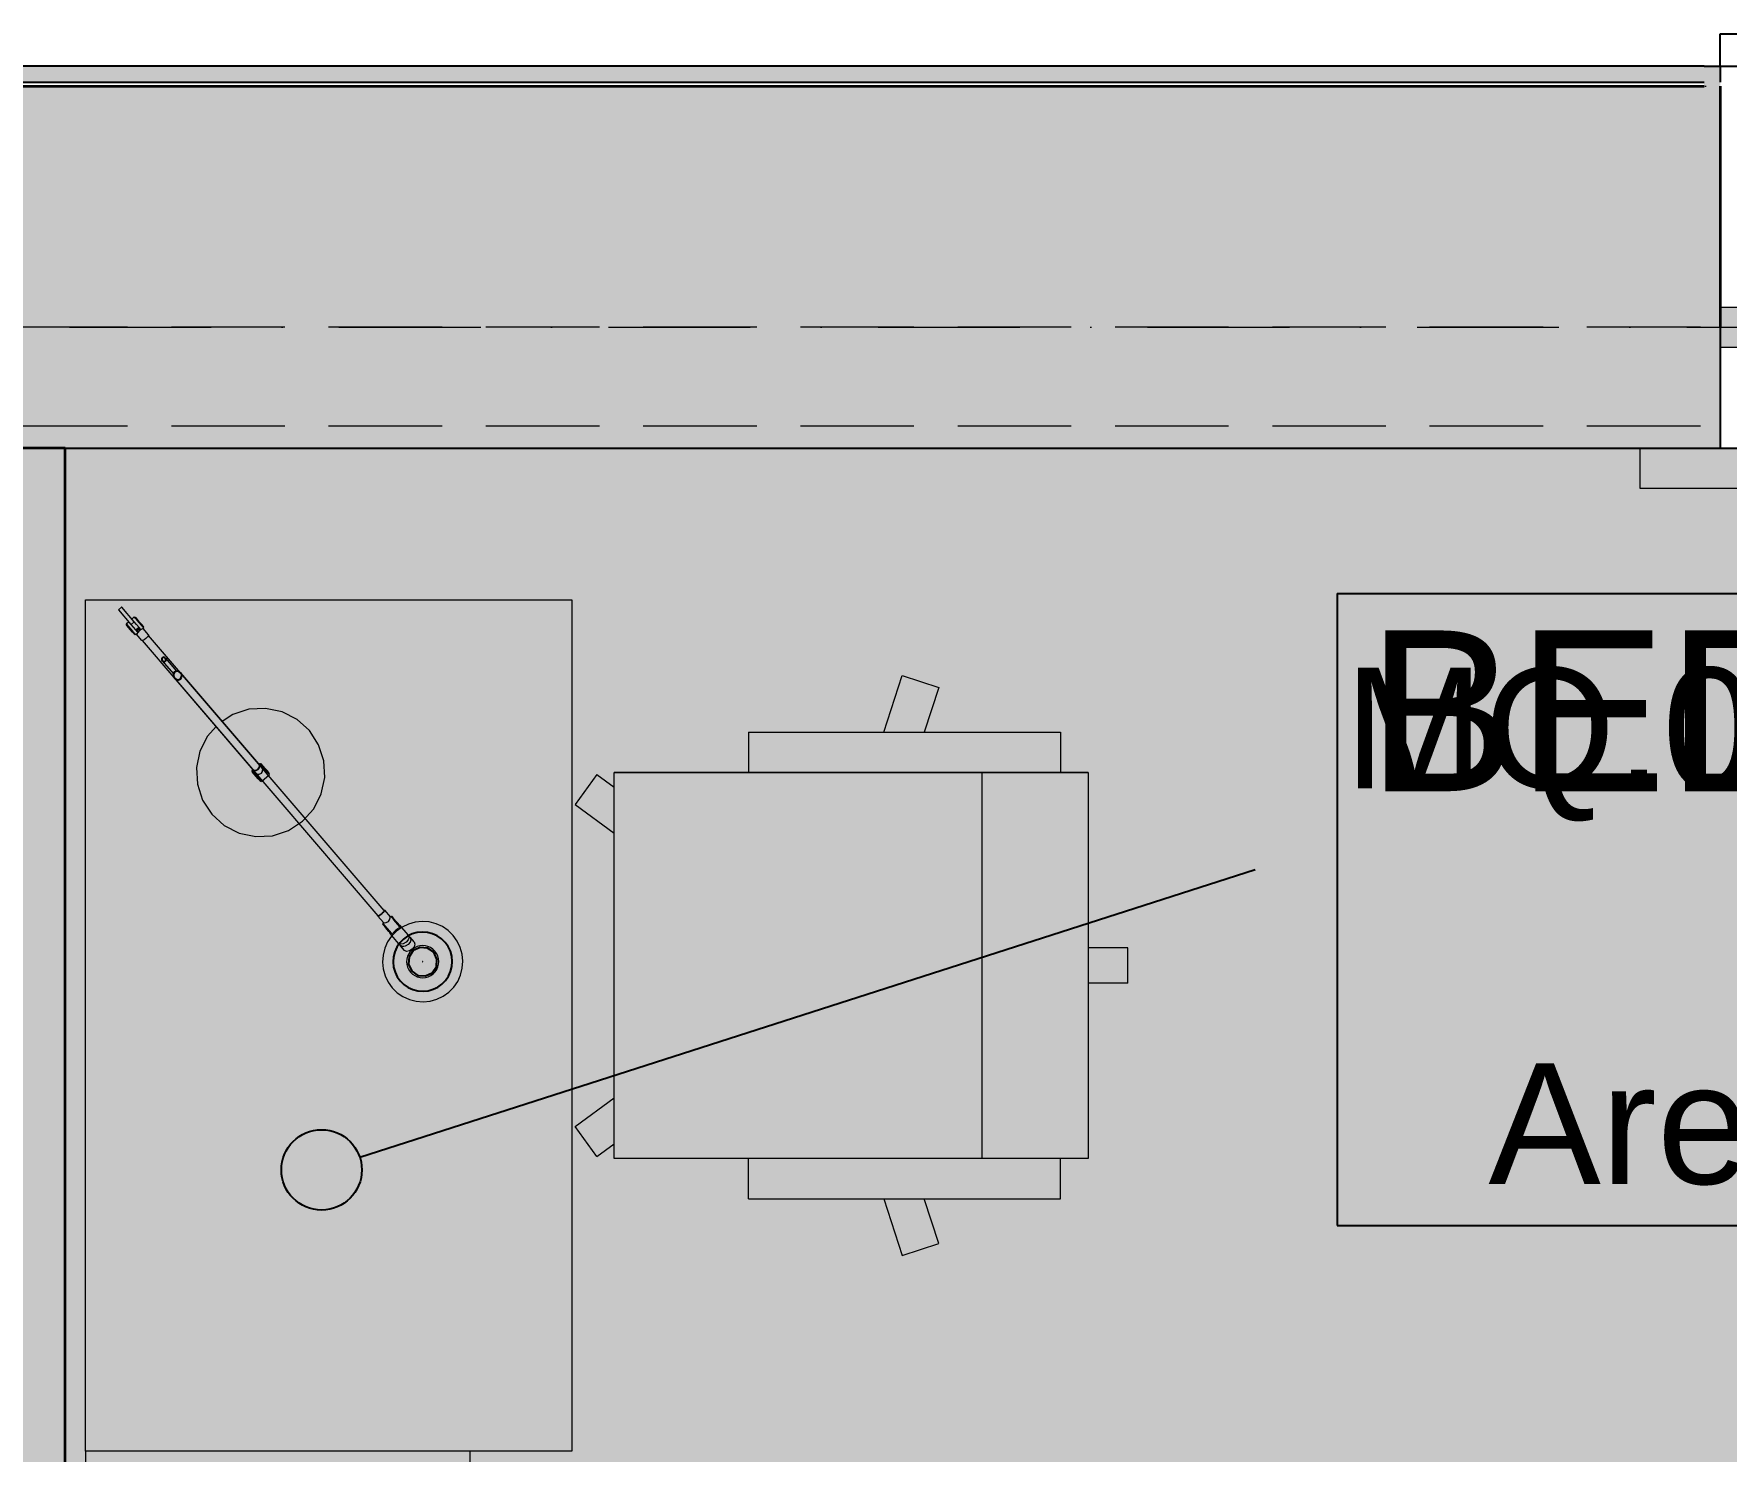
# Model space of a CAD drawing. Header units: millimetres. Extents: x -14278 to 97203, y -22378 to 34603.
# Drawn here: x 67691 to 69795, y 8414 to 10177 of the extents above; entities that cross this region are included whole.
import ezdxf
from ezdxf.enums import TextEntityAlignment as Align

# ---------------------------------------------------------------- set-up
doc = ezdxf.new("R2010")
doc.units = ezdxf.units.MM
doc.header["$MEASUREMENT"] = 0
for name, pattern in [('Dashed', [282.222223, 141.111112, -141.111112]), ('Dot & Dashed', [335.138881, 176.388884, -88.194442, 0, -70.555556]), ('Hidden Line', [195.611112, 141.111112, -54.5])]:
    doc.linetypes.add(name, pattern=pattern)
for name, color, linetype in [('A-Zz_20_10_90-T_TextFFEInternal', 7, 'Continuous'), ('NewA-Ee_25_10-M_WallsExternal', 7, 'Continuous'), ('NewA-Ee_25_10-M_WallsInternal', 7, 'Continuous'), ('NewA-Ee_30_10-M_Roofs', 7, 'Continuous'), ('NewA-Ee_30_40-M_Floors', 7, 'Continuous'), ('NewA-Ee_40_20-M_GeneralFFAndEInternalFixed', 7, 'Continuous'), ('NewA-Ee_40_20-M_GeneralFFAndEInternalMovable', 7, 'Continuous'), ('NewA-SL-M_SpacesInternal', 7, 'Continuous'), ('NewA-Ss_30_25-M_CeilingAndSoffitSystems', 7, 'Continuous'), ('NewA-Zz_20_10_90-T_TextFFEInternal', 7, 'Continuous'), ('NewA-Zz_35_40_80-M_GridStructural', 7, 'Continuous'), ('NewA-Zz_50_90_00-M_GrossInternal', 7, 'Continuous'), ('NewA-Zz_60_50_90-P_VoidOpening', 7, 'Continuous')]:
    doc.layers.add(name, color=color, linetype=linetype)
doc.styles.add('GENERATED_STYLE_1', font='')
doc.styles.get('GENERATED_STYLE_1').set_extended_font_data('Arial')

# ---------------------------------------------------------------- blocks, each defined once
blk = doc.blocks.new('Slab_29_2', base_point=(87898, 1112.3))
at = {"layer": 'NewA-Ee_30_40-M_Floors', "linetype": 'Continuous', "lineweight": 13}
blk.add_hatch(color=254, dxfattribs=at).paths.add_polyline_path([(87898, 1112.3), (87898, 7409.5), (90347.7, 7409.5), (90347.7, 9661.5), (55798.3, 9661.5), (55798.3, 1112.3)])
at = {"layer": 'NewA-Ee_30_40-M_Floors', "color": 6, "linetype": 'Continuous', "lineweight": 13, "flags": 128}
blk.add_lwpolyline([(87898, 1112.3), (55798.3, 1112.3), (55798.3, 9661.5), (90347.7, 9661.5), (90347.7, 7409.5), (87898, 7409.5)], close=True, dxfattribs=at)
blk = doc.blocks.new('BEDROOM_207_32_2', base_point=(70070.3, 9126.8))
at = {"layer": 'NewA-SL-M_SpacesInternal', "color": 253, "linetype": 'Continuous', "lineweight": 13}
for p, q in [((67729.6, 9661.5), (67729.6, 5658.2)), ((71559.2, 9661.5), (67729.6, 9661.5))]:
    blk.add_line(p, q, dxfattribs=at)
at = {"layer": 'NewA-SL-M_SpacesInternal', "linetype": 'Continuous'}
for p, q in [((69311.7, 9480.4), (69311.7, 9166.1)), ((69311.7, 9480.4), (70829, 9480.4)), ((69311.7, 9166.1), (69311.7, 8930.4)), ((69311.7, 8930.4), (69311.7, 8694.6)), ((69311.7, 8694.6), (70829, 8694.6))]:
    blk.add_line(p, q, dxfattribs=at)
at = {"layer": 'NewA-SL-M_SpacesInternal', "color": 5, "lineweight": 70, "style": 'GENERATED_STYLE_1'}
for tag, height, p in [('ROOM_NAME', 200, (70070.3, 9434.6)), ('ROOM_NUMBER', 150, (70070.3, 9131.8)), ('adj_text', 150, (70070.3, 8896.1))]:
    blk.add_attdef(tag, text='', height=height, dxfattribs=at).set_placement(p, align=Align.TOP_CENTER)
blk = doc.blocks.new('Slab_41_2', base_point=(67729.6, 9661.5))
at = {"layer": 'NewA-Ss_30_25-M_CeilingAndSoffitSystems', "linetype": 'Continuous', "lineweight": 0}
blk.add_hatch(color=255, dxfattribs=at).paths.add_polyline_path([(67729.6, 9661.5), (67729.6, 5658.2), (68556.1, 5658.2), (68556.1, 2707.2), (69789, 2707.2), (69789, 5658.2), (71559.2, 5658.2), (71559.2, 9661.5)])
at = {"layer": 'NewA-Ss_30_25-M_CeilingAndSoffitSystems', "color": 6, "linetype": 'Continuous', "lineweight": 13, "flags": 128}
blk.add_lwpolyline([(67729.6, 9661.5), (67729.6, 5658.2), (68556.1, 5658.2), (68556.1, 2707.2), (69789, 2707.2), (69789, 5658.2), (71559.2, 5658.2), (71559.2, 9661.5)], close=True, dxfattribs=at)
blk = doc.blocks.new('Double Window 19_2')
at = {"layer": 'NewA-Ee_25_10-M_WallsExternal', "linetype": 'Continuous', "lineweight": 13}
for points in [[(-750, 0), (-750, -50), (-700, -50), (-700, 0)], [(0, -50), (0, 0), (-50, 0), (-50, -50)], [(0, 0), (0, -50), (50, -50), (50, 0)], [(750, -50), (750, 0), (700, 0), (700, -50)]]:
    blk.add_hatch(color=104, dxfattribs=at).paths.add_polyline_path(points)
at = {"layer": 'NewA-Ee_25_10-M_WallsExternal', "linetype": 'Continuous'}
for p, q in [((-750, 300), (-750, 340)), ((-750, 340), (750, 340)), ((750, 340), (750, 300)), ((-700, 0), (-50, 0)), ((50, 0), (700, 0)), ((-750, -24.9), (-750, -50)), ((-700, -25), (-50, -25)), ((50, -25), (700, -25)), ((750, -24.9), (750, -50)), ((-50, -50), (-700, -50)), ((700, -50), (50, -50)), ((-750, -175.2), (750, -175.2))]:
    blk.add_line(p, q, dxfattribs=at)
at = {"layer": 'NewA-Ee_25_10-M_WallsExternal', "linetype": 'Dashed'}
blk.add_line((-750, 300), (750, 300), dxfattribs=at)
at = {"layer": 'NewA-Ee_25_10-M_WallsExternal', "color": 24, "linetype": 'Continuous', "lineweight": 13}
for p, q in [((-750, 0), (-700, 0)), ((-700, 0), (-700, -50)), ((-50, -50), (-50, 0)), ((-50, 0), (0, 0)), ((0, 0), (50, 0)), ((50, 0), (50, -50)), ((700, -50), (700, 0)), ((700, 0), (750, 0)), ((-700, -50), (-750, -50)), ((0, -50), (-50, -50)), ((50, -50), (0, -50)), ((750, -50), (700, -50))]:
    blk.add_line(p, q, dxfattribs=at)
at = {"layer": 'NewA-Ee_25_10-M_WallsExternal', "color": 92, "linetype": 'Continuous', "lineweight": 35}
for p, q in [((-750, 0), (-750, -24.9)), ((750, 0), (750, -24.9))]:
    blk.add_line(p, q, dxfattribs=at)
blk = doc.blocks.new('Wall_67_2', base_point=(55648, 9811.8))
at = {"layer": 'NewA-Ee_25_10-M_WallsExternal', "linetype": 'Continuous', "lineweight": 13}
for points in [[(65928.1, 10136.7), (65928.1, 10116.6), (69767.9, 10116.6), (69767.9, 10136.7)], [(69767.9, 10136.7), (69767.9, 9836.7), (69788, 9836.7), (69788, 10136.7)], [(65908, 9836.7), (65908, 9811.8), (69788, 9811.8), (69788, 9836.7), (69767.9, 9836.7), (69767.9, 10111.8), (65928.1, 10111.8), (65928.1, 9836.7)], [(69788, 9811.8), (65908, 9811.8), (65908, 9786.7), (65921, 9786.7), (65921, 9741.4), (69775, 9741.4), (69775, 9786.7), (69788, 9786.7)], [(69775, 9661.5), (69788, 9661.5), (69788, 9786.7), (69775, 9786.7)], [(65921, 9741.4), (65921, 9677.9), (69775, 9677.9), (69775, 9741.4)], [(69775, 9677.9), (65921, 9677.9), (65921, 9661.5), (69775, 9661.5)]]:
    blk.add_hatch(color=6, dxfattribs=at).paths.add_polyline_path(points)
at = {"layer": 'NewA-Ee_25_10-M_WallsExternal', "linetype": 'Continuous'}
for p, q in [((69767.9, 10136.7), (69788, 10136.7)), ((69788, 10136.7), (69788, 10116.6)), ((65928.1, 10116.6), (69767.9, 10116.6)), ((69788, 9811.8), (69788, 9786.7)), ((69788, 9786.7), (69788, 9741.4)), ((69788, 9741.4), (69788, 9677.9)), ((69775, 9661.5), (69788, 9661.5)), ((69788, 9677.9), (69788, 9661.5))]:
    blk.add_line(p, q, dxfattribs=at)
at = {"layer": 'NewA-Ee_25_10-M_WallsExternal', "color": 92, "linetype": 'Continuous', "lineweight": 35}
for p, q in [((65928.1, 10111.8), (69767.9, 10111.8)), ((69788, 10111.8), (69788, 9836.7)), ((69788, 9836.7), (69788, 9811.8))]:
    blk.add_line(p, q, dxfattribs=at)
at = {"layer": 'NewA-Ee_25_10-M_WallsExternal', "linetype": 'Continuous', "flags": 128}
for points in [[(69767.9, 10136.7), (65928.1, 10136.7)], [(65921, 9661.5), (69775, 9661.5)]]:
    blk.add_lwpolyline(points, dxfattribs=at)
at = {"layer": 'NewA-Ee_25_10-M_WallsExternal', "linetype": 'Continuous', "zscale": 1000}
blk.add_blockref('Double Window 19_2', (70538, 9836.7), dxfattribs=at)
blk = doc.blocks.new('Wall_78_2', base_point=(67579.6, 9661.5))
at = {"layer": 'NewA-Ee_25_10-M_WallsInternal', "linetype": 'Continuous', "lineweight": 13}
blk.add_hatch(color=6, dxfattribs=at).paths.add_polyline_path([(67579.6, 5658.2), (67729.6, 5658.2), (67729.6, 9661.5), (67579.6, 9661.5)])
at = {"layer": 'NewA-Ee_25_10-M_WallsInternal', "color": 92, "linetype": 'Continuous', "lineweight": 35, "flags": 128}
for points in [[(67729.6, 9661.5), (67579.6, 9661.5)], [(67729.6, 5658.2), (67729.6, 9661.5)]]:
    blk.add_lwpolyline(points, dxfattribs=at)
blk = doc.blocks.new('Morph_19_2', base_point=(55648, -5438.2))
at = {"layer": 'NewA-Ee_40_20-M_GeneralFFAndEInternalMovable', "linetype": 'Continuous'}
for p, q in [((67850.4, 9400.7), (67849.7, 9399.6)), ((67849.7, 9399.6), (67849.7, 9398.2)), ((67849.7, 9398.2), (67850.4, 9396.9)), ((67851.6, 9401.2), (67850.4, 9400.7)), ((67850.4, 9396.9), (67851.6, 9396)), ((67853, 9401), (67851.6, 9401.2)), ((67851.6, 9396), (67853, 9395.7)), ((67854.2, 9400.1), (67853, 9401)), ((67853, 9395.7), (67854.2, 9396.3)), ((67854.9, 9398.8), (67854.2, 9400.1)), ((67854.2, 9396.3), (67854.9, 9397.4)), ((67854.9, 9397.4), (67854.9, 9398.8)), ((67865.6, 9382.9), (67864.2, 9380.7)), ((67864.2, 9380.7), (67864.2, 9377.9)), ((67864.2, 9377.9), (67865.5, 9375.3)), ((67865.5, 9375.3), (67867.9, 9373.6)), ((67868, 9384), (67865.6, 9382.9)), ((67867.9, 9373.6), (67870.6, 9373.2)), ((67870.8, 9383.6), (67868, 9384)), ((67870.6, 9373.2), (67873, 9374.3)), ((67873.1, 9381.8), (67870.8, 9383.6)), ((67873, 9374.3), (67874.4, 9376.5)), ((67874.5, 9379.2), (67873.1, 9381.8)), ((67874.4, 9376.5), (67874.5, 9379.2)), ((68162.5, 9036.3), (68157.2, 9028.6)), ((68170.9, 9040.4), (68162.5, 9036.3)), ((68180.2, 9039.6), (68170.9, 9040.4)), ((68187.9, 9034.4), (68180.2, 9039.6)), ((68191.9, 9025.9), (68187.9, 9034.4)), ((68157.2, 9028.6), (68156.5, 9019.3)), ((68156.5, 9019.3), (68160.5, 9010.9)), ((68160.5, 9010.9), (68168.2, 9005.6)), ((68177.5, 9004.9), (68185.9, 9008.9)), ((68185.9, 9008.9), (68191.2, 9016.6)), ((68191.2, 9016.6), (68191.9, 9025.9)), ((68168.2, 9005.6), (68177.5, 9004.9))]:
    blk.add_line(p, q, dxfattribs=at)
at = {"layer": 'NewA-Ee_40_20-M_GeneralFFAndEInternalMovable', "color": 6, "linetype": 'Continuous', "lineweight": 13, "flags": 128}
for points in [[(67796, 9460.3), (67799.8, 9463.6)], [(67796.2, 9460.1), (67796, 9460.3)], [(67811.7, 9442), (67796.2, 9460.1)], [(67800, 9463.4), (67799.8, 9463.6)], [(67815.5, 9445.3), (67800, 9463.4)], [(67812.5, 9448.8), (67815.5, 9451.4)], [(67816.3, 9450.4), (67815.5, 9451.4)], [(67816.1, 9450.7), (67816.9, 9451.3)], [(67818.5, 9447.9), (67816.3, 9450.4)], [(67817.7, 9450.4), (67816.9, 9451.3)], [(67819.6, 9448.2), (67817.7, 9450.4)], [(67805.5, 9441.6), (67806.3, 9442.2)], [(67806.3, 9440.7), (67805.5, 9441.6)], [(67805.6, 9443), (67808.7, 9445.6)], [(67806.5, 9442), (67805.6, 9443)], [(67808.2, 9438.4), (67806.3, 9440.7)], [(67808.7, 9439.4), (67806.5, 9442)], [(67810.8, 9435.4), (67808.2, 9438.4)], [(67811.6, 9436), (67808.7, 9439.4)], [(67813.4, 9432.3), (67810.8, 9435.4)], [(67814.5, 9432.6), (67811.6, 9436)], [(67811.7, 9442), (67815.5, 9445.3)], [(67814.6, 9438.6), (67811.7, 9442)], [(67815.3, 9430.2), (67813.4, 9432.3)], [(67816.6, 9430.1), (67814.5, 9432.6)], [(67817.6, 9435.2), (67814.6, 9438.6)], [(67815.9, 9429.4), (67815.3, 9430.2)], [(67818.4, 9441.8), (67815.5, 9445.3)], [(67815.9, 9429.4), (67816.7, 9430.1)], [(67817.3, 9429.3), (67816.6, 9430.1)], [(67817.3, 9435.5), (67821.1, 9438.7)], [(67817.3, 9429.3), (67818.4, 9430.2)], [(67819.7, 9432.8), (67817.6, 9435.2)], [(67818, 9434.7), (67819.5, 9436.7)], [(67825, 9421.9), (67818.1, 9430)], [(67819.8, 9436.4), (67818.3, 9434.3)], [(67821.4, 9438.4), (67818.4, 9441.8)], [(67818.6, 9430.5), (67818.4, 9430.4)], [(67821.5, 9444.4), (67818.5, 9447.9)], [(67819.8, 9432.2), (67818.6, 9430.5)], [(67818.7, 9433.8), (67820.3, 9435.9)], [(67819.5, 9436.7), (67821.8, 9437.9)], [(67822.2, 9445.1), (67819.6, 9448.2)], [(67821.2, 9433.8), (67819.6, 9432.8)], [(67820, 9432.4), (67819.7, 9432.8)], [(67822.1, 9437.6), (67819.8, 9436.4)], [(67821.7, 9434.2), (67819.8, 9432.2)], [(67820.3, 9435.9), (67822.5, 9437.1)], [(67823.4, 9436), (67821.4, 9438.4)], [(67824.4, 9441.1), (67821.5, 9444.4)], [(67824, 9435.8), (67821.7, 9434.2)], [(67824.8, 9442.1), (67822.2, 9445.1)], [(67823.4, 9436), (67822.2, 9434.6)], [(67823.8, 9435.6), (67823.4, 9436)], [(67825.9, 9436.7), (67824, 9435.8)], [(67826.5, 9438.6), (67824.4, 9441.1)], [(67826.7, 9439.9), (67824.8, 9442.1)], [(67826, 9436.9), (67825.9, 9436.7)], [(67826.1, 9436.8), (67827.2, 9437.8)], [(67833.3, 9429.1), (67826.4, 9437.1)], [(67827.2, 9437.8), (67826.5, 9438.6)], [(67826.6, 9438.5), (67827.3, 9439.2)], [(67827.3, 9439.2), (67826.7, 9439.9)], [(67833.3, 9429.1), (67833.1, 9428.2)], [(67825.9, 9422), (67825, 9421.9)], [(68118.7, 9079.7), (67825.6, 9421.9)], [(67827.7, 9423), (67825.9, 9422)], [(67829.9, 9424.7), (67827.7, 9423)], [(67831.9, 9426.6), (67829.9, 9424.7)], [(67833.1, 9428.2), (67831.9, 9426.6)], [(68126.3, 9086.2), (67833.2, 9428.5)], [(67850.4, 9396.9), (67864.2, 9380.7)], [(67854.2, 9400.1), (67868, 9384)], [(67865.5, 9375.3), (67962.6, 9262)], [(67873.1, 9381.8), (67970.2, 9268.5)], [(67917.3, 9315), (67906.7, 9303.2), (67897.2, 9284.5), (67892.9, 9264.1), (67894, 9243.3), (67900.5, 9223.4), (67911.9, 9205.9), (67927.4, 9191.9), (67946.1, 9182.5), (67966.5, 9178.2), (67987.4, 9179.3), (68007.2, 9185.8), (68024.7, 9197.2), (68038.7, 9212.7), (68048.1, 9231.3), (68052.4, 9251.8), (68051.3, 9272.6), (68044.8, 9292.5), (68033.4, 9310), (68017.9, 9323.9), (67999.3, 9333.4), (67978.8, 9337.7), (67958, 9336.6), (67938.1, 9330.1), (67924.8, 9321.5)], [(67961.6, 9263.2), (67962.2, 9261.7)], [(67961.9, 9260.5), (67962.6, 9261.2)], [(67962.7, 9259.6), (67961.9, 9260.5)], [(67962.2, 9261.7), (67965.7, 9257.6)], [(67962.2, 9261.7), (67964.4, 9260.3)], [(67962.6, 9262), (67964.6, 9260.8)], [(67964.6, 9260.8), (67967, 9260.7)], [(67967, 9260.7), (67969.3, 9261.9)], [(67967, 9260.3), (67969.6, 9261.6)], [(67970.6, 9268.8), (67969.1, 9269.7)], [(67969.3, 9261.9), (67970.8, 9264)], [(67969.6, 9261.6), (67971.2, 9263.9)], [(67971.1, 9266.4), (67970.2, 9268.5)], [(67970.6, 9268.8), (67974, 9264.8)], [(67971.6, 9266.5), (67970.6, 9268.8)], [(67970.8, 9264), (67971.1, 9266.4)], [(67971, 9268.4), (67971.7, 9269)], [(67971.2, 9263.9), (67971.6, 9266.5)], [(67972.5, 9268.1), (67971.7, 9269)], [(67972.4, 9268.2), (67973.2, 9268.9)], [(67974.7, 9265.6), (67972.5, 9268.1)], [(67973.9, 9268.1), (67973.2, 9268.9)], [(67975.8, 9265.9), (67973.9, 9268.1)], [(67975.2, 9262.3), (67974, 9264.8)], [(67977.6, 9262.2), (67974.7, 9265.6)], [(67975.1, 9260.4), (67975.2, 9262.3)], [(67978.4, 9262.8), (67975.8, 9265.9)], [(67980.5, 9258.8), (67977.6, 9262.2)], [(67981, 9259.8), (67978.4, 9262.8)], [(67961.8, 9259.1), (67962.5, 9259.8)], [(67962.5, 9258.3), (67961.8, 9259.1)], [(67964.4, 9256.1), (67962.5, 9258.3)], [(67964.8, 9257.1), (67962.7, 9259.6)], [(67964.4, 9260.3), (67967, 9260.3)], [(67967, 9253.1), (67964.4, 9256.1)], [(67967.7, 9253.7), (67964.8, 9257.1)], [(67965.7, 9257.6), (67967.9, 9256.1)], [(67969.6, 9250), (67967, 9253.1)], [(67970.7, 9250.3), (67967.7, 9253.7)], [(67967.9, 9256.1), (67969.9, 9255.9)], [(67971.5, 9247.8), (67969.6, 9250)], [(67970.4, 9255.8), (67970.9, 9255.8)], [(67972.8, 9247.8), (67970.7, 9250.3)], [(67970.9, 9255.8), (67973.6, 9256.9)], [(67972.2, 9247), (67971.5, 9247.8)], [(67972.2, 9247), (67972.9, 9247.6)], [(67973.6, 9246.9), (67972.8, 9247.8)], [(67973.6, 9256.9), (67975.1, 9259.3)], [(67973.6, 9246.9), (67983.5, 9255.3)], [(67975.1, 9259.3), (67975.1, 9259.8)], [(67982.7, 9256.3), (67980.5, 9258.8)], [(67982.9, 9257.6), (67981, 9259.8)], [(67983.5, 9255.3), (67982.7, 9256.3)], [(67982.8, 9256.1), (67983.6, 9256.7)], [(67983.6, 9256.7), (67982.9, 9257.6)], [(68118.5, 9080), (68118.4, 9079.4)], [(68118.4, 9079.4), (68125.4, 9071.2)], [(68118.4, 9079.4), (68119.3, 9079.4)], [(68119.6, 9079.8), (68118.7, 9079.7)], [(68119.3, 9079.4), (68121.1, 9080.5)], [(68121.2, 9080.7), (68119.6, 9079.8)], [(68121.1, 9080.5), (68123.2, 9082.1)], [(68123.2, 9082.2), (68121.2, 9080.7)], [(68123.2, 9082.1), (68125.2, 9084)], [(68125, 9083.9), (68123.2, 9082.2)], [(68124.5, 9070.7), (68125.3, 9071.3)], [(68126.1, 9085.4), (68125, 9083.9)], [(68125.2, 9084), (68126.5, 9085.6)], [(68125.4, 9071.2), (68126.6, 9070.9)], [(68126.7, 9086.5), (68126.1, 9086.5)], [(68126.3, 9086.2), (68126.1, 9085.4)], [(68126.5, 9085.6), (68126.7, 9086.5)], [(68126.6, 9070.9), (68126.7, 9071), (68128.9, 9071.3)], [(68126.7, 9086.5), (68133.7, 9078.3)], [(68128.9, 9071.3), (68131.5, 9072.5)], [(68131.5, 9072.5), (68133.1, 9074.8)], [(68133.1, 9074.8), (68133.8, 9077), (68133.8, 9077.1)], [(68133.6, 9078.5), (68134.4, 9079.1)], [(68133.8, 9077.1), (68133.7, 9078.3)], [(68135.2, 9078.2), (68134.4, 9079.1)], [(68135, 9078.4), (68135.8, 9079)], [(68137.3, 9075.7), (68135.2, 9078.2)], [(68136.5, 9078.2), (68135.8, 9079)], [(68138.4, 9076), (68136.5, 9078.2)], [(68140.2, 9072.3), (68137.3, 9075.7)], [(68141, 9072.9), (68138.4, 9076)], [(68143.2, 9068.9), (68140.2, 9072.3)], [(68143.6, 9069.9), (68141, 9072.9)], [(68124.4, 9069.3), (68125.2, 9069.9)], [(68125.1, 9068.5), (68124.4, 9069.3)], [(68125.3, 9069.8), (68124.5, 9070.7)], [(68127, 9066.2), (68125.1, 9068.5)], [(68127.4, 9067.3), (68125.3, 9069.8)], [(68129.6, 9063.2), (68127, 9066.2)], [(68130.4, 9063.8), (68127.4, 9067.3)], [(68132.2, 9060.2), (68129.6, 9063.2)], [(68133.3, 9060.4), (68130.4, 9063.8)], [(68134.1, 9057.9), (68132.2, 9060.2)], [(68133.7, 9057.6), (68133.1, 9059.1)], [(68135.4, 9057.9), (68133.3, 9060.4)], [(68144.2, 9045.4), (68133.7, 9057.6)], [(68134.6, 9057.3), (68133.7, 9057.6)], [(68134.8, 9057.1), (68134.1, 9057.9)], [(68134.8, 9057.1), (68135.6, 9057.8)], [(68135.7, 9056.9), (68134.9, 9057.2)], [(68136.2, 9057), (68135.4, 9057.9)], [(68136.1, 9057.2), (68135.7, 9056.9)], [(68136.2, 9057), (68137.2, 9057.9)], [(68138, 9058.7), (68137.4, 9058.3)], [(68140.7, 9061.8), (68138, 9058.7)], [(68144.1, 9063.9), (68140.7, 9061.8)], [(68145.3, 9066.4), (68143.2, 9068.9)], [(68145.5, 9067.7), (68143.6, 9069.9)], [(68144.6, 9064.5), (68144.1, 9063.9)], [(68144.5, 9068.9), (68145.9, 9068)], [(68145.1, 9064.6), (68146.1, 9065.5)], [(68146.1, 9065.5), (68145.3, 9066.4)], [(68145.4, 9066.2), (68146.2, 9066.9)], [(68146.2, 9066.9), (68145.5, 9067.7)], [(68156.3, 9055.8), (68145.9, 9068)], [(68145.9, 9068), (68146, 9067.1)], [(68146.2, 9065.9), (68145.9, 9065.6)], [(68146.1, 9066.8), (68146.2, 9065.9)], [(68157.2, 9053.2), (68156.2, 9049.8)], [(68156.3, 9055.8), (68157.2, 9053.2)], [(68158.6, 9052.7), (68156.5, 9055.2)], [(68158.2, 9053.2), (68158.8, 9052.9)], [(68159.4, 9050.2), (68158.5, 9046.9)], [(68158.6, 9052.7), (68159.4, 9050.2)], [(68159.7, 9050.3), (68158.7, 9046.9)], [(68163.8, 9047.1), (68158.8, 9052.9)], [(68158.8, 9052.9), (68159.7, 9050.3)], [(68146.7, 9044.2), (68144.2, 9045.4)], [(68146.8, 9042.7), (68144.7, 9045.1)], [(68146.7, 9042.5), (68146.5, 9043.1)], [(68150.1, 9044.6), (68146.7, 9044.2)], [(68151.6, 9036.7), (68146.7, 9042.5)], [(68149.1, 9041.2), (68146.7, 9042.5)], [(68149.3, 9041.4), (68146.8, 9042.7)], [(68152.6, 9041.7), (68149.1, 9041.2)], [(68152.6, 9041.9), (68149.3, 9041.4)], [(68153.6, 9046.7), (68150.1, 9044.6)], [(68154.1, 9035.4), (68151.6, 9036.7)], [(68156, 9043.9), (68152.6, 9041.9)], [(68156.1, 9043.8), (68152.6, 9041.7)], [(68156.2, 9049.8), (68153.6, 9046.7)], [(68157.6, 9035.9), (68154.1, 9035.4)], [(68158.5, 9046.9), (68156, 9043.9)], [(68158.7, 9046.9), (68156.1, 9043.8)], [(68161.1, 9038), (68157.6, 9035.9)], [(68163.6, 9041.1), (68161.1, 9038)], [(68164.6, 9044.4), (68163.6, 9041.1)], [(68163.8, 9047.1), (68164.6, 9044.4)], [(68174, 9022.9), (68173.9, 9022.8)], [(68173.9, 9022.8), (68173.9, 9022.6)], [(68173.9, 9022.6), (68173.9, 9022.4)], [(68173.9, 9022.4), (68174.1, 9022.3)], [(68174.1, 9023), (68174, 9022.9)], [(68174.3, 9023), (68174.1, 9023)], [(68174.1, 9022.3), (68174.3, 9022.3)], [(68174.5, 9022.9), (68174.3, 9023)], [(68174.3, 9022.3), (68174.4, 9022.4)], [(68174.4, 9022.4), (68174.5, 9022.5)], [(68174.5, 9022.7), (68174.5, 9022.9)], [(68174.5, 9022.5), (68174.5, 9022.7)]]:
    blk.add_lwpolyline(points, dxfattribs=at)
for points in [[(68127.4, 9005.1), (68131.2, 8997.2), (68136.2, 8990.1), (68142.4, 8984), (68149.6, 8979.1), (68157.6, 8975.5), (68166, 8973.3), (68174.7, 8972.6), (68183.4, 8973.5), (68191.8, 8975.8), (68199.6, 8979.6), (68206.7, 8984.7), (68212.8, 8990.9), (68217.8, 8998.1), (68221.4, 9006), (68223.5, 9014.5), (68224.2, 9023.1), (68223.3, 9031.8), (68221, 9040.2), (68217.2, 9048.1), (68212.2, 9055.2), (68205.9, 9061.3), (68198.8, 9066.2), (68190.8, 9069.8), (68182.4, 9072), (68173.7, 9072.6), (68165, 9071.8), (68156.6, 9069.4), (68148.8, 9065.7), (68141.7, 9060.6), (68135.6, 9054.4), (68130.6, 9047.2), (68127, 9039.3), (68124.9, 9030.8), (68124.2, 9022.1), (68125, 9013.5)], [(68159, 9009.6), (68161.5, 9007.2), (68164.4, 9005.2), (68167.5, 9003.8), (68170.9, 9002.9), (68174.4, 9002.6), (68177.9, 9003), (68181.2, 9003.9), (68184.4, 9005.4), (68187.2, 9007.5), (68189.6, 9009.9), (68191.6, 9012.8), (68193.1, 9016), (68193.9, 9019.4), (68194.2, 9022.8), (68193.9, 9026.3), (68192.9, 9029.7), (68191.4, 9032.8), (68189.4, 9035.7), (68186.9, 9038.1), (68184, 9040.1), (68180.8, 9041.5), (68177.5, 9042.4), (68174, 9042.6), (68170.5, 9042.3), (68167.2, 9041.4), (68164, 9039.9), (68161.2, 9037.8), (68158.7, 9035.3), (68156.8, 9032.5), (68155.3, 9029.3), (68154.5, 9025.9), (68154.2, 9022.4), (68154.5, 9019), (68155.5, 9015.6), (68157, 9012.5)]]:
    blk.add_lwpolyline(points, close=True, dxfattribs=at)
at = {"layer": 'NewA-Ee_40_20-M_GeneralFFAndEInternalMovable', "linetype": 'Continuous', "flags": 128}
blk.add_lwpolyline([(68137.4, 9022.3), (68138, 9015.9), (68139.8, 9009.7), (68142.5, 9003.9), (68146.3, 8998.7), (68150.8, 8994.2), (68156.1, 8990.6), (68162, 8988), (68168.2, 8986.4), (68174.6, 8985.9), (68181, 8986.5), (68187.1, 8988.2), (68192.9, 8991), (68198.1, 8994.7), (68202.6, 8999.3), (68206.2, 9004.6), (68208.9, 9010.4), (68210.5, 9016.6), (68211, 9023), (68210.4, 9029.4), (68208.6, 9035.6), (68205.9, 9041.4), (68202.1, 9046.6), (68197.6, 9051.1), (68192.3, 9054.7), (68186.4, 9057.3), (68180.2, 9058.9), (68173.8, 9059.4), (68167.4, 9058.8), (68161.3, 9057.1), (68155.5, 9054.3), (68150.3, 9050.6), (68145.8, 9046), (68142.2, 9040.7), (68139.5, 9034.9), (68137.9, 9028.7)], close=True, dxfattribs=at)
blk = doc.blocks.new('Standard grid marker_2')
at = {"layer": 'NewA-Zz_35_40_80-M_GridStructural', "color": 6, "linetype": 'Dot & Dashed', "lineweight": 13}
blk.add_line((1000, 0), (40175.6, 0), dxfattribs=at)
at = {"layer": 'NewA-Zz_35_40_80-M_GridStructural', "style": 'GENERATED_STYLE_1'}
blk.add_attdef('AC_MarkerText_1', text='', height=250, dxfattribs=at).set_placement((41425.6, 14.3), align=Align.MIDDLE_CENTER)
blk = doc.blocks.new('Standard grid marker_4')
at = {"layer": 'NewA-Zz_35_40_80-M_GridStructural', "color": 6, "linetype": 'Dot & Dashed', "lineweight": 13}
blk.add_line((1000, 0), (40175.6, 0), dxfattribs=at)
blk = doc.blocks.new('Venetian Blind 19')
at = {"layer": 'NewA-Ee_40_20-M_GeneralFFAndEInternalFixed', "color": 1, "linetype": 'Continuous', "lineweight": 18}
for p, q in [((1700, 50), (0, 50)), ((0, 50), (0, 0)), ((1700, 0), (1700, 50)), ((0, 0), (1700, 0))]:
    blk.add_line(p, q, dxfattribs=at)
blk = doc.blocks.new('Office Desk Rect 19')
at = {"layer": 'NewA-Ee_40_20-M_GeneralFFAndEInternalMovable', "color": 1, "linetype": 'Continuous', "lineweight": 18}
for p, q in [((1058.8625, 604.8375), (0, 604.8375)), ((0, 604.8375), (0, 0)), ((1058.8625, 0), (1058.8625, 604.8375)), ((0, 0), (1058.8625, 0))]:
    blk.add_line(p, q, dxfattribs=at)
blk = doc.blocks.new('Office Chair 04 19')
at = {"layer": 'NewA-Ee_40_20-M_GeneralFFAndEInternalMovable', "color": 1, "linetype": 'Continuous', "lineweight": 18}
for p, q in [((335.5, 682), (335.5, 632.6)), ((335.5, 682), (379.5, 682)), ((379.5, 682), (379.5, 632.6)), ((597.6, 632.6), (117.3, 632.6)), ((117.3, 632.6), (117.3, 43.3)), ((117.3, 632.6), (117.3, 43.3)), ((597.6, 632.6), (597.6, 43.3)), ((597.6, 43.3), (597.6, 632.6)), ((597.6, 632.6), (597.6, 43.3)), ((67.3, 210.1), (67.3, 598.2)), ((67.3, 598.2), (117.3, 598.2)), ((647.6, 598.2), (597.6, 598.2)), ((647.6, 210.1), (647.6, 598.2)), ((117.3, 501), (597.6, 501)), ((-3.2, 401.5), (11.5, 446.7)), ((11.5, 446.7), (67.3, 428.6)), ((703.4, 446.7), (647.6, 428.6)), ((718.1, 401.5), (703.4, 446.7)), ((67.3, 378.6), (-3.2, 401.5)), ((647.6, 378.6), (718.1, 401.5)), ((67.3, 210.1), (117.3, 210.1)), ((67.3, 210.1), (117.3, 210.1)), ((647.6, 210.1), (597.6, 210.1)), ((647.6, 210.1), (597.6, 210.1)), ((117.3, 43.3), (597.6, 43.3)), ((119.9, 21.7), (135.6, 43.3)), ((157.3, -5.4), (192.7, 43.3)), ((557.7, -5.4), (522.2, 43.3)), ((595, 21.7), (579.3, 43.3)), ((119.9, 21.7), (157.3, -5.4)), ((595, 21.7), (557.7, -5.4))]:
    blk.add_line(p, q, dxfattribs=at)
blk = doc.blocks.new('Credenza 19_2')
at = {"layer": 'NewA-Ee_40_20-M_GeneralFFAndEInternalMovable', "color": 1, "linetype": 'Continuous', "lineweight": 18}
for p, q in [((700, 478.4), (0, 478.4)), ((0, 478.4), (0, 0)), ((700, 0), (700, 478.4)), ((0, 0), (700, 0))]:
    blk.add_line(p, q, dxfattribs=at)
blk = doc.blocks.new('Beam_12_2', base_point=(90498, 1111.8))
at = {"layer": 'NewA-Ee_30_10-M_Roofs', "color": 6, "linetype": 'Hidden Line', "lineweight": 13}
blk.add_line((90498, 9811.8), (55648, 9811.8), dxfattribs=at)
blk = doc.blocks.new('Line_88_2', base_point=(69209.6, 9136.9))
at = {"layer": 'NewA-Zz_20_10_90-T_TextFFEInternal', "linetype": 'Continuous'}
blk.add_hatch(color=256, dxfattribs=at).paths.add_polyline_path([(68098.5, 8763.6), (68094.7, 8782.8), (68083.9, 8799), (68067.6, 8809.8), (68048.5, 8813.6), (68029.4, 8809.8), (68013.2, 8799), (68002.3, 8782.8), (67998.5, 8763.6), (68002.3, 8744.5), (68013.2, 8728.3), (68029.4, 8717.4), (68048.5, 8713.6), (68067.6, 8717.4), (68083.9, 8728.3), (68094.7, 8744.5)])
blk.add_line((69209.6, 9136.9), (68096.1, 8778.9), dxfattribs=at)
blk.add_circle((68048.5, 8763.6), 50, dxfattribs=at)
blk = doc.blocks.new('Label_177_2', base_point=(69209.6, 9472.6))
at = {"layer": 'A-Zz_20_10_90-T_TextFFEInternal', "insert": (69634.6, 9388.3), "char_height": 150, "attachment_point": 2, "style": 'GENERATED_STYLE_1'}
blk.add_mtext('\\fArial|b0|i0|c0|p34;MQ.03\\fArial|b0|i0|c0|p34;\\fArial|b0|i0|c0|p34;\\fArial|b0|i0|c0|p34;\\fArial|b0|i0|c0|p34;\\fArial|b0|i0|c0|p34;\\fArial|b0|i0|c0|p34;\\fArial|b0|i0|c0|p34;\\fArial|b0|i0|c0|p34;\\fArial|b0|i0|c0|p34;\\fArial|b0|i0|c0|p34;\\fArial|b0|i0|c0|p34;\\fArial|b0|i0|c0|p34;\\fArial|b0|i0|c0|p34;\\fArial|b0|i0|c0|p34;\\fArial|b0|i0|c0|p34;\\fArial|b0|i0|c0|p34;\\fArial|b0|i0|c0|p34;\\fArial|b0|i0|c0|p34;\\fArial|b0|i0|c0|p34;\\fArial|b0|i0|c0|p34;\\fArial|b0|i0|c0|p34;\\fArial|b0|i0|c0|p34;\\fArial|b0|i0|c0|p34;\\fArial|b0|i0|c0|p34;\\fArial|b0|i0|c0|p34;\\fArial|b0|i0|c0|p34;\\fArial|b0|i0|c0|p34;\\fArial|b0|i0|c0|p34;\\fArial|b0|i0|c0|p34;}', dxfattribs=at)
blk = doc.blocks.new('Beam_14_2', base_point=(90498, 988.5))
at = {"layer": 'NewA-Zz_60_50_90-P_VoidOpening', "color": 6, "linetype": 'Hidden Line', "lineweight": 13}
blk.add_line((90498, 9688.5), (55648, 9688.5), dxfattribs=at)

msp = doc.modelspace()

# ---------------------------------------------------------------- hatches: boundary and pattern name
at = {"layer": 'NewA-Zz_50_90_00-M_GrossInternal', "linetype": 'Continuous', "lineweight": 140}
msp.add_hatch(color=1, dxfattribs=at).paths.add_polyline_path([(55798.3, 9661.5), (90347.7, 9661.5), (90347.7, 1262.1), (61147.7, 1262.1), (61147.7, -3287.9), (57698.3, -3287.9), (57698.3, 1262.1), (55798.3, 1262.1)])

# ---------------------------------------------------------------- linework, layer by layer
at = {"layer": 'NewA-Zz_50_90_00-M_GrossInternal', "linetype": 'Continuous', "flags": 128}
msp.add_lwpolyline([(55798.3, 9661.5), (90347.7, 9661.5), (90347.7, 1262.1), (61147.7, 1262.1), (61147.7, -3287.9), (57698.3, -3287.9), (57698.3, 1262.1), (55798.3, 1262.1)], close=True, dxfattribs=at)

# ---------------------------------------------------------------- block references
at = {"layer": 'A-Zz_20_10_90-T_TextFFEInternal', "color": 6, "linetype": 'Continuous', "lineweight": 13}
msp.add_blockref('Label_177_2', (69209.6, 9472.6), dxfattribs=at)
at = {"layer": 'NewA-Ee_25_10-M_WallsExternal', "color": 92, "lineweight": 35}
msp.add_blockref('Wall_67_2', (55648, 9811.8), dxfattribs=at)
at = {"layer": 'NewA-Ee_25_10-M_WallsInternal', "color": 92, "lineweight": 35}
msp.add_blockref('Wall_78_2', (67579.6, 9661.5), dxfattribs=at)
at = {"layer": 'NewA-Ee_30_10-M_Roofs', "color": 6, "lineweight": 13}
msp.add_blockref('Beam_12_2', (90498, 1111.8), dxfattribs=at)
at = {"layer": 'NewA-Ee_30_40-M_Floors', "color": 6, "linetype": 'Continuous', "lineweight": 13}
msp.add_blockref('Slab_29_2', (87898, 1112.3), dxfattribs=at)
at = {"layer": 'NewA-Ee_40_20-M_GeneralFFAndEInternalFixed', "color": 6, "linetype": 'Continuous', "lineweight": 13, "zscale": 1000}
msp.add_blockref('Venetian Blind 19', (69688, 9611.5), dxfattribs=at)
at = {"layer": 'NewA-Ee_40_20-M_GeneralFFAndEInternalMovable', "color": 6, "linetype": 'Continuous', "lineweight": 13, "xscale": -1, "zscale": 1000}
for name, p, rotation in [('Office Desk Rect 19', (68359.6, 9472.6), 90), ('Office Chair 04 19', (68369.2, 8660.4), 270)]:
    msp.add_blockref(name, p, dxfattribs=dict(at, rotation=rotation))
at = {"layer": 'NewA-Ee_40_20-M_GeneralFFAndEInternalMovable', "linetype": 'Continuous', "lineweight": 0}
msp.add_blockref('Morph_19_2', (55648, -5438.2), dxfattribs=at)
at = {"layer": 'NewA-Ee_40_20-M_GeneralFFAndEInternalMovable', "color": 6, "linetype": 'Continuous', "lineweight": 13, "zscale": 1000, "rotation": 90}
msp.add_blockref('Credenza 19_2', (68233.1, 7713.7), dxfattribs=at)
at = {"layer": 'NewA-SL-M_SpacesInternal', "linetype": 'Continuous'}
ref = msp.add_blockref('BEDROOM_207_32_2', (70070.3, 9126.8), dxfattribs=at)
ref.add_attrib('ROOM_NAME', 'BEDROOM', dxfattribs={"color": 5, "lineweight": 70, "height": 200, "style": 'GENERATED_STYLE_1'}).set_placement((70070.3, 9434.6), align=Align.TOP_CENTER)
ref.add_attrib('adj_text', 'Area: 19 m2', dxfattribs={"color": 5, "lineweight": 70, "height": 150, "style": 'GENERATED_STYLE_1'}).set_placement((70070.3, 8896.1), align=Align.TOP_CENTER)
at = {"layer": 'NewA-Ss_30_25-M_CeilingAndSoffitSystems', "color": 6, "linetype": 'Continuous', "lineweight": 13}
msp.add_blockref('Slab_41_2', (67729.6, 9661.5), dxfattribs=at)
at = {"layer": 'NewA-Zz_20_10_90-T_TextFFEInternal', "linetype": 'Continuous'}
msp.add_blockref('Line_88_2', (69209.6, 9136.9), dxfattribs=at)
at = {"layer": 'NewA-Zz_35_40_80-M_GridStructural', "color": 1, "linetype": 'Continuous', "lineweight": 18, "zscale": 1000, "rotation": 180}
msp.add_blockref('Standard grid marker_4', (95171.3, 10111.8), dxfattribs=at)
at = {"layer": 'NewA-Zz_35_40_80-M_GridStructural', "color": 1, "linetype": 'Continuous', "lineweight": 18, "zscale": 1000}
msp.add_blockref('Standard grid marker_2', (53995.7, 9811.8), dxfattribs=at)
at = {"layer": 'NewA-Zz_60_50_90-P_VoidOpening', "color": 6, "lineweight": 13}
msp.add_blockref('Beam_14_2', (90498, 988.5), dxfattribs=at)

doc.saveas('drawing.dxf')
